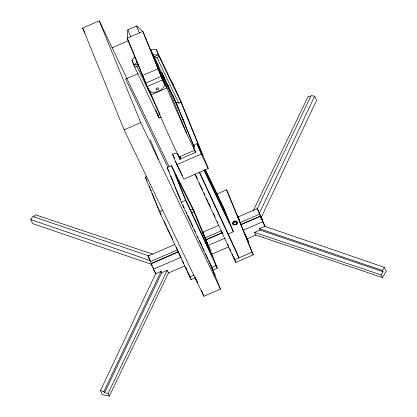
<?xml version="1.0" encoding="UTF-8"?>
<svg xmlns="http://www.w3.org/2000/svg" width="417" height="417" viewBox="0 0 417 417"><rect width="100%" height="100%" fill="white"/><g stroke="black" fill="none" stroke-linecap="round" stroke-linejoin="round"><path stroke-width="0.63" d="M162.453 79.089L142.854 31.431L136.578 26L127.842 29.795L127.216 38.223L148.483 89.879A8.528 5.28 -22.2 0 0 158.585 91.25A8.528 5.28 -22.2 0 0 164.121 83.087L161.176 76.426L145.543 83.223L146.56 85.349M100.434 390.682L155.624 273.766L161.087 271.394L161.723 272.728L104.552 392.757L108.06 393.502L109.327 396.15L102.347 394.68L100.434 390.682L103.911 391.417L104.552 392.757M259.457 213.165L314.653 96.249L311.165 95.535L257.065 209.099M265.327 226.858L260.87 216.632L262.783 220.624L261.376 217.158L316.566 100.242L314.653 96.249M103.911 391.417L161.087 271.394M108.06 393.502L167.186 270.357L168.458 273.02L109.327 396.15M253.119 211.033L308.309 96.108L310.639 96.614M134.894 56.858L131.908 60.267L134.733 67.194L136.917 66.246L138.1 64.103M33.965 216.804L35.247 214.729L152.559 254.083M259.364 228.704L264.821 226.332L384.344 267.349L386.257 271.347L382.394 277.529L381.128 274.881L383.061 271.769L382.42 270.43L259.364 228.704L260 230.033L383.061 271.769M382.42 270.43L384.344 267.349M151.559 264.383L32.656 223.575L30.743 219.582L32.688 216.506L148.958 255.934M137.011 62.055L134.024 65.464L137.85 63.801M208.933 260.771L220.457 289.064L203.861 296.279L124.12 129.843L82.665 28.059L99.262 20.85L169.177 166.769M112.163 47.773L128.686 40.595M194.119 147.17L175.849 102.306L153.075 54.778L158.397 54.877L154.029 56.775L156.922 57.556L159.106 56.608L180.921 102.144L202.657 155.505L196.98 143.657L194.796 144.605L193.316 147.284L195.432 152.481L179.795 159.273L177.678 154.076L174.791 153.294L172.607 154.243L176.839 164.637L183.793 179.148L208.166 168.562L208.031 167.759L180.65 100.539L172.284 82.561L173.696 86.027L156.281 49.68L150.959 49.576L162.984 79.11L162.031 77.114A8.528 5.28 -22.2 0 0 161.171 75.998M138.11 73.647L125.606 79.079L167.822 167.191M157.167 65.37L158.356 64.849M146.951 86.684L162.588 79.892L164.121 83.087M148.04 87.951L151.126 94.831L166.764 88.039L153.56 55.617M173.847 100.278L175.004 99.772M175.849 102.306L178.737 103.093L180.921 102.144M124.12 129.843L140.717 122.634L220.457 289.064M134.733 67.194L159.101 118.058L161.285 117.109M195.151 150.047L179.513 156.839A41.45 1.209 66.5 0 1 169.422 136.677A41.45 1.209 66.5 0 1 150.855 93.439M195.458 277.706L191.09 279.604L159.43 211.727L145.319 177.079L146.409 176.605M222.412 232.759L205.8 239.978C210.027 249.293 213.634 258.676 217.299 268.22L212.931 270.117L181.27 202.24L167.154 167.592L171.523 165.695L193.446 209.657L203.788 234.078M176.839 164.637L201.213 154.05L208.166 168.562M159.43 211.727L162.708 210.304M181.27 202.24L185.638 200.342L217.299 268.22M216.704 194.098L226.603 189.798L236.35 213.249L239.254 219.316M190.59 210.121L192.774 209.172L194.046 211.836L212.873 258.055L185.768 199.962L175.223 174.066L192.774 209.172M191.867 212.785L194.046 211.836M222.553 209.162L223.715 208.656L229.36 222.516L204.194 169.985M178.466 251.852L151.199 263.695L152.09 265.561L148.092 256.074L174.77 244.487M206.994 242.162L202.693 232.358L218.716 225.394M237.706 217.148L257.289 208.636L261.376 217.158M150.355 261.615L177.621 249.773M204.95 237.898L221.568 230.679M239.963 222.688L259.551 214.182L261.287 218.122L260.396 216.261L240.812 224.768M151.246 263.481L178.512 251.633M222.459 232.545L205.842 239.765L206.691 241.844M240.859 224.554L260.443 216.048M228.151 233.984L233.395 231.706L223.512 207.452L205.253 169.338M151.199 263.695L153.456 269.241L180.728 257.393M208.057 245.524L225.263 238.044M243.069 230.314L262.653 221.802L264.821 226.332M161.723 272.728L167.186 270.357M382.394 277.529L255.819 235.068L254.542 232.405L260 230.033M168.458 273.02L185.101 265.791M211.841 254.172L228.48 246.942M246.9 238.941L255.819 235.068M194.186 275.043L189.818 276.94L187.624 271.561M211.654 267.453L216.022 265.556M232.186 253.979L235.813 262.418L253.286 254.829L252.009 252.165L234.536 259.755L194.859 174.035M254.542 232.405L381.128 274.881M30.743 219.582L150.266 260.599M167.154 167.592L169.193 171.663M145.319 177.079L147.06 180.566M239.874 221.125L237.758 216.715L243.403 230.575L248.516 241.761L244.815 234.041L253.286 254.829M156.922 57.556L178.737 103.093M161.853 72.323L164.621 78.104M167.67 84.458L169.052 87.346M172.575 94.695L174.197 98.078M156.662 65.339L158.194 68.534A8.528 5.28 -22.2 0 1 158.517 69.884M162.031 77.114L166.764 88.039M204.872 169.318L223.715 208.656M193.587 147.847L195.75 152.361M203.871 170.084L233.395 231.706M196.042 175.776L197.163 178.122M141.024 72.131L142.301 74.794M143.969 78.792L142.437 75.597L158.074 68.805L159.607 72A8.528 5.28 -22.2 0 1 159.93 73.35M146.815 85.886L148.483 89.879M136.917 66.246L160.008 114.446L157.824 115.394L157.12 113.664M177.955 154.66L180.18 159.304M131.908 60.267L134.154 64.953M172.607 154.243L174.551 158.304M175.427 161.171L181.27 173.363M181.828 174.525L182.38 175.687M202.693 232.358L204.481 236.085M205.8 239.978L207.838 244.237L207.202 242.678M207.228 257.289L207.994 258.884M213.843 272.822L215.12 275.486L210.986 265.337M82.665 28.059L84.912 32.75M185.643 267.307L186.665 269.439L185.93 267.636M148.092 256.074L149.995 260.036M154.217 270.305L155.854 273.724M153.456 269.241L155.624 273.766M183.047 205.393L184.147 207.755M186.347 212.472L186.894 213.65M187.723 215.422L190.47 221.318M191.017 222.496L192.941 226.624M194.317 229.574L195.411 231.93M197.611 236.648L198.164 237.831M199.258 240.187L201.734 245.493M202.281 246.671L204.205 250.799M205.581 253.75L206.952 256.7M161.212 214.88L158.825 209.537M164.23 221.37L166.706 226.676M167.253 227.854L170 233.755M170.553 234.933L172.476 239.061M176.323 247.317L177.97 250.852M178.523 252.035L181.27 257.93M182.641 260.88L183.741 263.236M199.545 172.132L236.085 250.93L238.905 257.857L199.227 172.138M195.995 175.792L197.085 178.142M199.269 182.849L200.087 184.611M200.629 185.789L202.542 189.907M203.903 192.847L204.992 195.198M206.358 198.138L207.994 201.666M208.536 202.844L210.444 206.957M213.447 213.426L215.083 216.955M217.262 221.662L217.81 222.834M221.896 231.659L222.991 234.01M227.625 244.008L228.443 245.769M229.803 248.709L230.898 251.06M183.803 121.368L182.093 117.339A41.45 1.209 66.5 0 0 166.341 82.201M257.289 208.636L259.551 214.182M260.396 216.261L262.653 221.802M226.603 189.798L252.009 252.165M196.98 143.657L201.213 154.05M156.281 49.68L159.106 56.608M175.494 100.977L178.184 107.576M178.674 108.774L179.409 110.578M181.854 116.578L194.077 146.591M163.506 76.561L186.587 133.221M162.588 79.892L142.854 31.431L127.216 38.223L137.469 62.837M233.88 257.67L235.813 262.418M136.578 26L139.403 32.933M180.076 156.928L180.806 158.731M179.821 156.776L180.785 159.148M127.842 29.795L130.667 36.727M149.171 90.02L151.126 94.831M137.954 64.025L142.312 74.732M142.557 75.326L146.581 85.297M157.219 113.434L159.101 118.058M155.473 109.619L156.651 112.507M204.737 236.616L206.316 240.494M208.062 244.795L210.095 249.783M171.523 165.695L185.638 200.342M170.855 175.964L175.025 186.201M175.515 187.405L176.25 189.209M176.74 190.418L180.42 199.451M150.323 139.758L158.262 159.252M99.262 20.85L140.717 122.634M201.406 290.253L203.861 296.279M195.948 278.9L197.648 283.075L195.156 277.43M188.448 273.114L191.09 279.604M186.409 268.574L187.139 270.367M149.26 186.05L149.995 187.858M150.485 189.063L151.22 190.871M152.205 193.28L155.39 201.109M155.885 202.313L158.335 208.333M153.06 267.469L153.753 269.168M193.592 145.397L194.176 146.961M149.213 90.838A8.528 5.28 -22.2 0 1 148.937 89.957M163.996 82.926A8.528 5.28 -22.2 0 1 164.851 84.041M162.708 79.626A8.528 5.28 -22.2 0 1 163.031 80.971M235.793 224.502A1.428 1.121 -25.6 0 1 236.147 224.393M233.593 224.966A2.382 1.871 -25.6 0 1 234.422 221.547A2.382 1.871 -25.6 0 1 237.372 223.324M237.174 223.83A2.382 1.871 -25.6 0 1 236.376 224.706M194.598 149.729A41.45 1.209 66.5 0 1 187.603 135.468L183.699 126.872A41.45 1.209 66.5 0 1 162.432 74.659L163.886 77.234A41.45 1.209 66.5 0 1 164.345 78.135M164.861 79.162A41.45 1.209 66.5 0 1 166.023 81.544M156.787 89.837A1.428 0.886 -22.2 0 0 158.809 88.524A1.428 0.886 -22.2 0 0 156.735 88.242A1.428 0.886 -22.2 0 0 156.787 89.837M234.458 224.852A2.382 1.871 -25.6 0 0 237.122 221.933A2.382 1.871 -25.6 0 0 233.233 221.854A2.382 1.871 -25.6 0 0 234.458 224.852M234.844 224.461A1.428 1.121 -25.6 0 0 236.439 222.709A1.428 1.121 -25.6 0 0 234.109 222.662A1.428 1.121 -25.6 0 0 234.844 224.461"/></g></svg>
